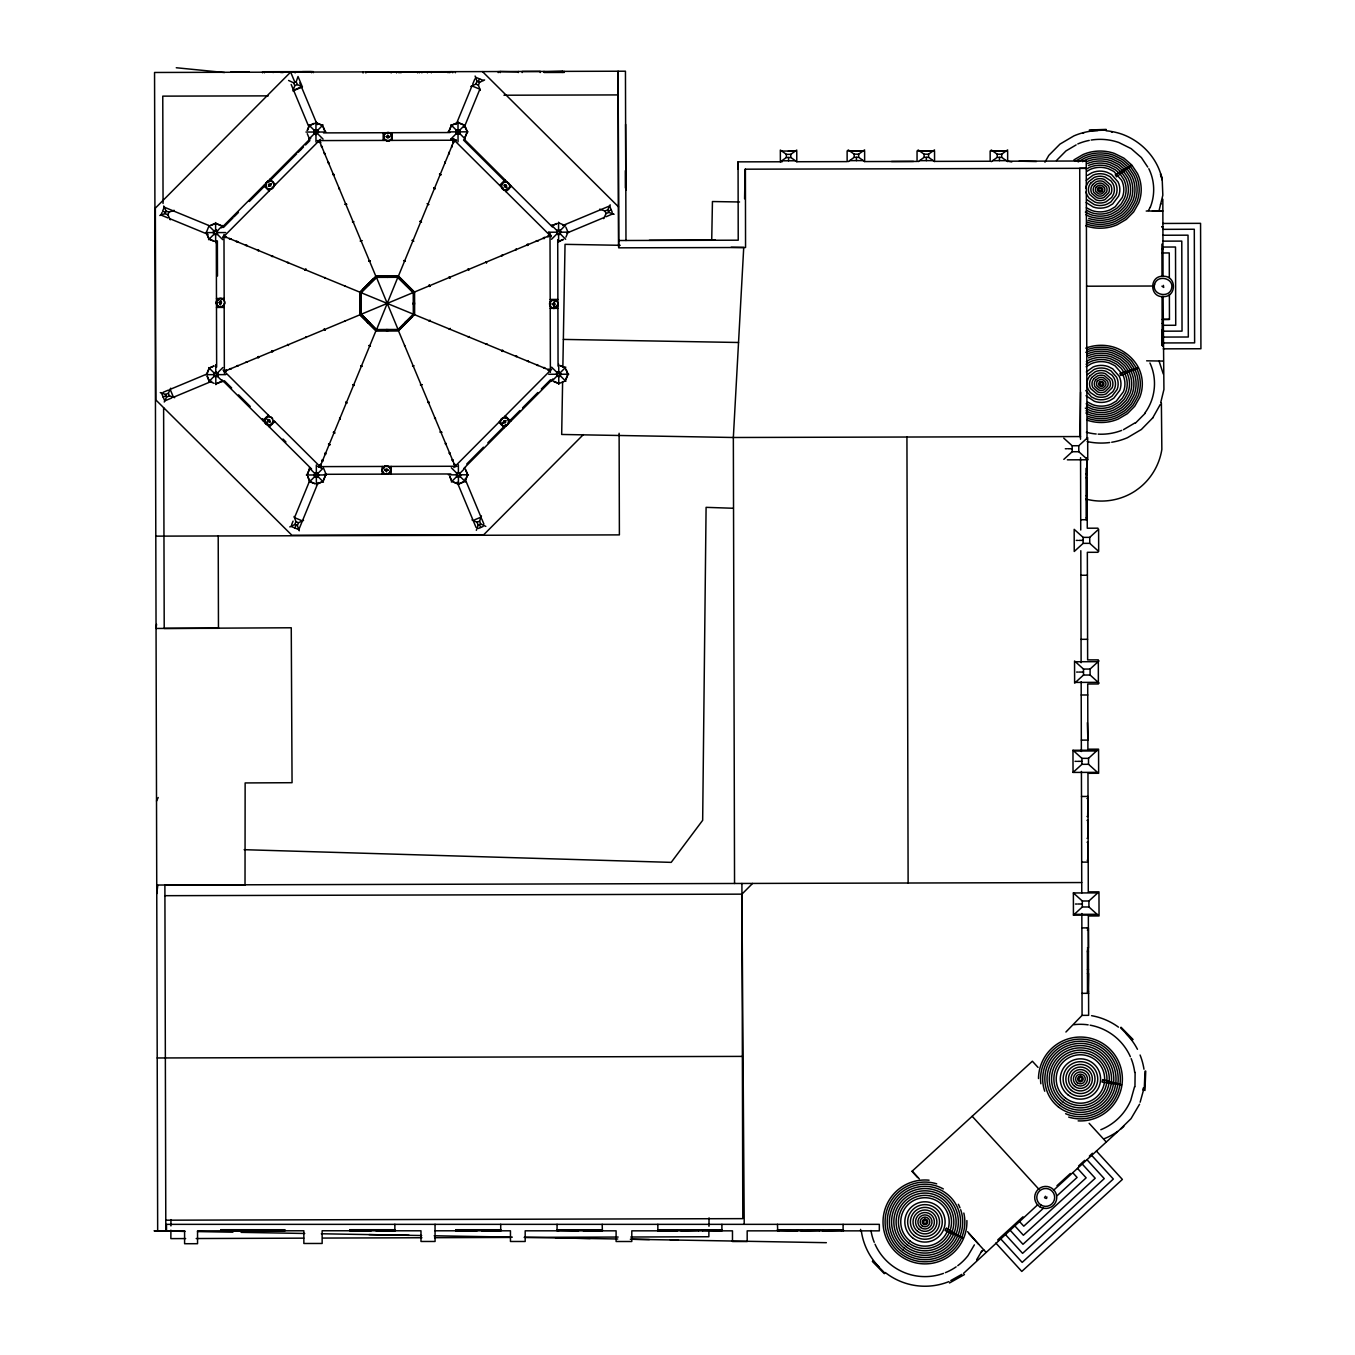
<?xml version="1.0" encoding="UTF-8"?>
<svg xmlns="http://www.w3.org/2000/svg" width="1355" height="1355" viewBox="0 0 1355 1355"><rect width="100%" height="100%" fill="white"/><g stroke="black" fill="none" stroke-linecap="round" stroke-linejoin="round"><path stroke-width="1.5" d="M221.017 1230.78L221.017 1229.713M222.847 1230.78L222.847 1229.713M240.36 1230.78L240.394 1229.713M244.239 1230.78L244.239 1229.713M261.786 1230.78L261.786 1229.713M265.512 1230.78L265.512 1229.713M283.06 1230.797L283.06 1229.73M349.912 1230.78L349.963 1229.713M350.2 1230.78L371.236 1230.78M351.419 1230.78L351.792 1230.357M366.002 1229.713L365.884 1230.357M366.324 1230.78L366.324 1229.713M375.945 1230.78L394.44 1230.78M376.521 1230.78L376.521 1229.713M377.029 1230.78L377.029 1229.713M378.028 1229.713L378.299 1230.357M378.824 1230.78L378.57 1229.713M392.543 1230.78L392.594 1229.713M393.39 1230.78L393.39 1229.713M394.22 1230.78L394.22 1229.713M394.864 1230.78L394.864 1224.259M395.05 1230.78L395.05 1229.713L349.793 1229.713M435.04 1224.276L435.074 1241.468L420.982 1241.468L420.982 1230.797L322.134 1230.763L322.151 1243.467L303.859 1243.484L303.842 1230.78L197.542 1230.865L197.559 1243.704L184.602 1243.721L184.585 1230.865L166.513 1230.882L166.496 1224.361L879.327 1224.344L879.327 1230.865L747.181 1230.848L747.181 1241.536L732.479 1241.519L732.479 1230.848L631.803 1230.831L631.786 1241.502L616.102 1241.502L616.102 1230.831L525.181 1230.814L525.181 1241.485L510.462 1241.485L510.462 1230.814L435.04 1230.797M455.754 1230.797L455.822 1229.73M456.042 1230.797L477.096 1230.797M457.279 1230.797L457.634 1230.374M471.845 1229.73L471.743 1230.374M472.184 1230.797L472.184 1229.73M481.787 1230.797L500.283 1230.797M482.363 1230.797L482.363 1229.73M482.888 1230.797L482.888 1229.73M483.887 1229.73L484.142 1230.374M484.684 1230.797L484.429 1229.73M498.386 1230.797L498.454 1229.73M499.25 1230.797L499.25 1229.73M500.08 1230.797L500.08 1229.73M500.706 1230.797L500.706 1224.276M500.893 1230.797L500.893 1229.73L455.636 1229.73M557.057 1230.814L557.057 1224.293M557.532 1230.814L557.295 1229.747M558.768 1230.814L558.853 1229.747M573.284 1230.814L573.334 1229.747M573.673 1230.814L573.673 1229.747M578.568 1230.814L557.481 1230.391M583.277 1230.814L601.772 1230.814M583.853 1230.814L583.853 1229.747M584.361 1230.814L584.361 1229.747M585.36 1230.814L585.36 1229.747M585.953 1230.814L585.902 1229.747M599.943 1229.747L600.417 1230.391M600.722 1230.814L600.722 1229.747M601.552 1230.814L601.552 1229.747M602.382 1230.814L602.196 1224.293M657.852 1230.831L657.852 1224.31M658.124 1230.831L677.195 1230.831L677.229 1229.764M659.682 1230.831L659.682 1229.764M681.074 1230.831L681.074 1229.764M681.345 1230.831L698.282 1230.408M698.638 1230.848L698.638 1229.764M702.618 1230.848L702.347 1229.781M703.093 1230.408L721.487 1230.848M719.895 1230.848L719.895 1229.781M721.91 1230.848L721.91 1224.327M777.719 1230.848L777.448 1224.327M779.328 1230.848L779.328 1229.781M796.791 1230.865L777.618 1230.425M797.401 1230.865L797.401 1229.798M801.059 1230.865L819.047 1230.442M801.364 1230.865L801.364 1229.798M819.436 1230.865L819.436 1229.798M822.4 1230.865L841.082 1230.442M823.264 1230.865L823.264 1229.798M841.353 1230.865L841.353 1229.798M843.098 1230.865L843.098 1224.344M843.352 1230.865L843.369 1229.798L777.33 1229.781M170.899 1230.171L170.865 1238.622L185.635 1238.572M170.933 1225.936L170.95 1219.602M1100.785 381.399L1100.006 384.803A1.931 1.931 0 0 0 1101.158 385.43L1102.818 384.515L1102.445 382.974A1.931 1.931 0 0 0 1101.293 382.347L1098.702 383.008A2.388 2.388 0 0 0 1098.77 384.939L1100.294 386.26A2.862 2.862 0 0 0 1102.343 386.192L1103.749 384.769A2.388 2.388 0 0 0 1103.681 382.838L1102.174 381.517L1099.515 381.941M1102.343 386.192L1102.36 385.142M1134.948 1086.761L1135.117 1072.381M1144.992 1071.178L1144.213 1090.301M1145.737 1071.094L1144.941 1090.504M708.919 1230.459L708.851 1236.742L630.786 1237.013M708.97 1226.275L709.055 1217.891M562.613 381.653L561.681 434.464L733.343 437.496L1080.511 436.564M562.867 366.866L565.035 244.34L620.2 245.306M744.589 198.812L745.115 169.189L1086.27 168.308L1079.732 168.325L1080.494 439.257M1079.85 436.564L1080.629 392.205M711.731 239.53L712.442 201.539L739.542 201.98M360.582 303.097L361.345 314.072L360.057 314.953L375.792 330.62L376.673 329.739L360.853 313.716L361.108 291.63L375.318 277.352M501.519 255.418L502.586 255.096L501.841 256.129M288.496 262.48L287.48 262.362L288.242 263.022M925.346 1219.212L926.447 1221.262A1.982 1.982 0 0 1 926.43 1222.633L925.16 1223.717L923.483 1222.6A1.982 1.982 0 0 1 923.5 1221.245L926.668 1219.771L924.635 1219.212A2.744 2.744 0 0 0 922.416 1222.955A2.744 2.744 0 0 0 926.617 1224.141A2.744 2.744 0 0 0 926.668 1219.771M451.859 460.039L452.909 461.056L453.044 459.667M448.979 453.146L450.216 454.06L449.962 452.689M156.57 624.316L156.045 628.449L218.46 628.28L218.206 535.97M156.757 893.673L157.79 885.408M1161.913 286.159L1163.691 287.429L1163.386 285.346M324.963 277.487L324.726 278.029M389.308 136.821C385.938 141.225 386.785 131.926 389.308 136.906M360.718 303.368C359.803 305.976 361.768 294.509 360.989 292.595L376.317 277.368L361.108 291.63M369.085 284.516C366.511 284.855 370.034 283.94 368.34 284.686M387.598 276.335C386.209 278.859 387.97 274.286 387.445 277.419M406.805 284.686L405.755 285.211L406.297 284.16M405.281 322.321L406.636 322.236L405.297 322.49M405.45 322.338L406.415 322.134M413.478 303.876L414.359 303.435M414.528 303.588L413.19 303.672L414.325 303.503M543.609 367.866L545.133 368.408L544.033 367.408M1098.482 189.023L1099.599 191.004L1101.751 190.208L1100.633 188.226L1097.584 188.735L1098.99 187.312A2.862 2.862 0 0 1 1101.056 187.244L1102.564 188.565A2.388 2.388 0 0 1 1102.648 190.496L1101.242 191.919A2.862 2.862 0 0 1 1099.176 191.987L1097.669 190.665A2.388 2.388 0 0 1 1097.584 188.735M1080.612 1077.242L1081.51 1076.463A2.744 2.744 0 0 1 1082.594 1080.68A2.744 2.744 0 0 1 1078.224 1080.646A2.744 2.744 0 0 1 1079.41 1076.429L1080.816 1076.26L1081.697 1077.953A1.982 1.982 0 0 1 1082.035 1079.291L1081.07 1080.646L1079.173 1080.02A1.982 1.982 0 0 1 1078.834 1078.699L1081.51 1076.463M413.969 293.307L397.862 277.25L376.673 329.35M550.824 235.414L549.944 236.295M527.349 361.192L528.704 361.666L527.739 360.718M434.481 418.068L435.514 418.831L435.192 417.747M1159.152 210.245L1162.827 195.205L1162.217 179.775A55.86 55.86 0 0 0 1160.896 174.101M1160.541 204.537L1160.761 203.656M1160.71 402.638L1163.928 389.478L1163.098 296.423M1134.558 1086.71L1130.714 1100.446A54.674 54.674 0 0 1 1100.819 1129.714M1142.79 1089.911L1143.332 1087.946M1140.131 1102.208L1143.501 1090.114M344.983 285.922L344.898 286.108M288.581 80.453L293.612 82.824L294.797 85.636L292.934 90.887L302.385 86.94L298.032 76.507L296.169 81.757L297.355 84.569L302.385 86.94M476.333 530.33L478.196 525.079L477.028 522.268L471.98 519.897M485.801 526.384L480.754 524.012L479.585 521.201L481.448 515.95M247.288 362.293L245.916 362.09L247.304 361.87M453.722 464.155L454.924 465.324L454.636 463.867M322.439 146.984L321.271 145.849L321.745 147.305M162.075 212.43L160.991 215.055L167.969 217.918M159.805 215.496L165.039 213.599L166.089 211.041L163.701 206.011M170.256 219.798L167.868 214.768L168.918 212.193L174.151 210.313M208.975 225.98L206.248 232.62L209.026 239.242L213.988 241.292M213.836 230.807L213.091 232.603L215.631 230.062L217.41 230.79L217.427 234.381L213.853 234.381L217.359 234.313M217.223 234.161L217.207 230.994M207.095 373.015L209.144 368.035L214.107 365.952L209.246 368.137M207.332 373.048L209.331 368.221M307.263 130.385L309.313 125.405L314.275 123.339M307.399 130.419L309.414 125.507M214.005 372.862L214.005 376.436L217.596 376.436L218.324 374.641L215.784 372.117L214.005 372.862L214.039 376.402M314.174 130.232L314.174 133.823L315.969 134.552L318.493 132.011L317.748 130.232L314.174 130.232L315.952 129.589M314.377 130.453L314.377 133.62L315.969 134.264L318.205 132.028M217.528 376.368L218.24 374.641M376.893 277.098L391.663 277.114M306.975 474.995L309.702 468.373M307.111 474.995L309.804 468.457M448.641 131.892L451.367 125.253L457.99 122.492L464.63 125.219L467.39 131.842L464.663 138.481M448.776 131.892L451.469 125.354L457.99 122.628L464.528 125.321L467.255 131.842L464.562 138.379M291.647 524.622L293.07 521.133M309.905 480.195L294.509 517.644L302.402 520.896M456.212 124.27L471.963 85.941L479.873 89.193L464.121 127.522M472.692 84.196L474.843 78.963M314.123 474.978L314.767 473.403L317.934 473.386L317.951 476.554M455.771 131.875L458.007 129.623L460.26 131.858L459.616 133.451L456.432 133.451M289.784 526.909L294.797 524.521L295.966 521.692L294.069 516.458M470.812 86.5L475.842 84.095L477.011 81.266L475.114 76.032M294.814 528.128L296.084 525.046M320.102 466.611L375.996 330.637M454.281 140.226L398.37 276.2L414.207 292.002M478.298 81.791L479.551 78.725M299.252 530.804L297.372 525.571L298.523 522.742L303.554 520.354M480.297 90.395L478.417 85.145L479.568 82.316L484.599 79.928M318.154 476.757L318.882 474.978L316.342 472.438L313.818 474.978L316.359 477.519L318.154 476.757L316.359 477.468M318.154 482.566L298.828 529.619L290.918 526.367M325.59 474.961L322.913 481.499L317.985 483.43M325.742 474.944L322.998 481.584L318.035 483.667M413.258 291.545L413.512 293.12M456.821 473.234L456.838 476.401L460.006 476.401M556.786 230.418L556.803 233.992L558.582 234.737L560.377 233.992L560.377 230.401L556.786 230.418L556.837 233.958L558.582 234.686M460.175 476.57L460.192 473.014L456.618 473.03L456.618 476.604L460.209 476.604L460.937 474.809M465.544 479.636L467.526 474.792M465.747 479.772L467.797 474.792L465.714 469.829M565.916 237.142L567.965 232.179L565.882 227.2M556.956 372.473L556.956 376.046L558.751 376.792L561.275 374.251L558.734 371.727L556.956 372.473L558.734 371.761L561.19 374.251M556.312 374.251L557.024 372.523M560.987 374.251L558.751 376.487M565.882 379.061L567.864 374.234L565.848 369.39M237.921 366.206L236.498 366.257L237.769 365.41M325.319 153.86L324.167 152.793L324.624 154.182M231.044 369.068L229.554 369.153L231.011 368.458M543.338 237.769L544.659 237.328L543.999 238.768M1046.771 1198.108L1046.822 1196.871M164.226 402.029L166.597 396.998L169.409 395.812L174.66 397.676M160.28 392.577L165.53 394.44L168.342 393.255L170.713 388.207M603.669 218.629L606.041 213.582L608.852 212.413L614.103 214.276M599.723 209.161L604.974 211.024L607.785 209.856L610.157 204.808M329.231 163.227L328.113 162.244L328.52 163.549M156.503 801.076L158.213 797.519M445.151 443.627L446.269 444.609L446.066 443.322M367.679 321.812L368.204 322.88L368.492 321.829M925.601 1220.296L926.041 1219.415M1111.727 442.238A66.717 66.717 0 0 0 1127.445 437.699L1141.367 429.484L1152.698 417.933M1044.942 162.227L1048.787 155.402L1059.983 144.104L1073.905 135.89A66.717 66.717 0 0 1 1097.821 130.554M1148.447 210.482L1150.327 207.163M1144.89 413.038C1155.459 398.675 1157.543 379.146 1149.921 362.971M1152.563 418.17L1160.253 404.518M974.38 1244.872L967.978 1255.678A54.674 54.674 0 0 1 957.782 1265.672M976.616 1259.811L981.952 1250.801M1139.555 1104.223L1131.019 1118.671L1119.027 1130.409A64.295 64.295 0 0 1 1104.393 1138.64M1080.816 1076.26L1080.189 1077.225L1080.104 1076.26M1080.037 1081.713L1080.663 1080.765M455.771 466.865L455.517 465.612M269.628 424.911A4.251 4.251 0 0 1 265.258 418.39L265.986 417.56A4.251 4.251 0 0 1 272.592 418.864M267.951 419.66C266.207 424.945 273.388 419 267.884 419.728M270.678 424.555A4.251 4.251 0 0 0 271.593 423.946L272.321 423.116A4.251 4.251 0 0 0 272.812 422.116M506.956 182.061A4.251 4.251 0 0 0 502.79 182.908L502.061 183.738A4.251 4.251 0 0 0 504.229 190.107M506.414 190.259A4.251 4.251 0 0 0 508.379 189.277L509.124 188.447A4.251 4.251 0 0 0 507.939 182.552M386.734 329.722L387.513 330.603L386.785 329.756M412.919 313.987L223.998 236.329M401.859 326.538L399.064 329.485L403.316 325.2M1065.911 1032.019L1082.069 1015.369L1081.832 913.524M1056.46 160.534L1065.979 150.913L1076.124 144.917M1086.303 180.401L1093.062 175.151A17.971 17.971 0 0 1 1106.036 174.71L1109.948 176.641L1115.538 182.993A15.041 15.041 0 0 1 1116.012 195.171L1110.931 201.895L1107.17 204.097A17.971 17.971 0 0 1 1094.213 204.554L1087.049 199.778M1086.303 371.981L1093.011 367.053A20.918 20.918 0 0 1 1108.102 366.528L1112.658 368.78L1119.179 376.182A17.513 17.513 0 0 1 1119.738 390.359L1113.81 398.184L1109.44 400.758A20.918 20.918 0 0 1 1094.349 401.283L1086.016 395.728M1087.404 374.674L1094.163 369.424A17.971 17.971 0 0 1 1107.137 368.983L1111.049 370.914L1116.639 377.266A15.041 15.041 0 0 1 1117.113 389.444L1112.032 396.168L1108.288 398.37A17.971 17.971 0 0 1 1095.314 398.827L1091.402 396.88L1085.812 390.528M1135.609 422.946L1145.212 413.258M208.568 239.683L214.818 233.416M216.444 231.756L222.694 225.489M308.906 139.125L315.139 132.858M316.782 131.198L323.015 124.931M221.576 227.86L310.718 138.244M223.456 227.471L233.043 217.833M234.059 216.817L238.446 212.43M249.32 201.488L266.732 183.975M270.509 180.181L296.762 153.776M298.151 152.387L300.59 149.931M300.776 149.744L303.52 146.984M305.519 144.985L309.889 140.581M222.677 237.65L320.542 139.277M208.738 381.737L214.971 375.471M216.614 373.811L222.847 367.544M450.961 138.955L457.194 132.688M458.837 131.045L465.07 124.762M375.775 276.403L359.99 292.036L360.87 292.9L376.521 277.148L375.657 276.285M263.006 420.66L268.425 415.206M499.639 185.347L505.059 179.893M367.324 322.185L368.187 321.304M405.179 284.533L406.043 283.652M368.323 323.184L369.204 322.321M406.195 285.532L407.059 284.669M269.323 426.944L274.743 421.507M505.957 191.631L511.377 186.177M401.69 327.08L405.23 323.523M406.229 322.524L411.886 317.087M309.296 482.075L315.529 475.808M317.172 474.148L323.422 467.882L326.369 474.944L317.527 474.978M551.519 239.293L557.769 233.026M559.412 231.366L565.645 225.099M453.84 467.577L551.688 369.187M466.747 463.986L483.447 447.184M487.834 442.797L504.45 426.08M508.244 422.252L519.913 410.531M522.556 407.872L537.833 392.51M541.323 389.004L550.52 379.773M463.664 468.61L552.789 378.993M451.351 481.906L457.584 475.639M459.226 473.996L465.476 467.712M551.688 381.348L557.921 375.081M559.564 373.421L565.797 367.154M583.344 434.599L483.735 534.734L291.884 535.242L155.876 399.962L155.351 208.128L290.647 72.103L294.899 82.282M164.92 895.689L741.93 894.148L752.584 883.443M963.557 1273.361L1037.727 1204.747M978.683 1244.28L967.572 1231.644M981.155 1252.156L983.73 1249.801M1022.991 1216.79L997.788 1239.842L998.5 1240.621M1056.951 1185.727L1070.348 1173.481M1078.563 1165.961L1084.745 1160.32M1089.369 1156.086L1092.452 1153.257M1053.817 1190.046L1117.604 1131.696M1043.587 1208.084L1023.77 1226.19L1019.451 1221.465M1057.29 1195.55L1077.09 1177.444L1072.77 1172.719M1063.827 459.362L1072.195 451.74L1078.8 451.723L1087.743 459.768L1087.675 437.631L1078.783 445.727L1072.178 445.761L1063.777 438.173M1083.136 543.355L1074.244 551.468L1074.176 529.331L1083.119 537.376L1089.725 537.359L1098.617 529.263L1098.668 551.4L1089.742 543.338L1083.136 543.355L1083.119 537.376M1099.041 683.089L1090.098 675.027L1083.509 675.044L1074.617 683.157L1074.549 661.003L1083.492 669.065L1090.081 669.048L1098.99 660.935M1073.041 772.418L1081.934 764.322L1088.522 764.305L1097.465 772.35L1073.041 772.418L1072.974 750.28L1097.398 750.213L1088.505 758.326L1081.917 758.343L1072.974 750.28M1073.431 915.099L1082.323 906.986L1088.929 906.969L1097.872 915.032L1073.431 915.099L1073.38 892.962L1097.804 892.894L1088.912 900.99L1082.306 901.007L1073.38 892.962M923.89 1224.463L924.737 1223.701M454.653 141.005L454.467 139.379L453.552 140.412M319.729 465.849L319.374 466.814M320.644 467.255L319.729 467.356M404.484 345.728L404.84 345.559M397.862 277.419L413.326 292.629L398.963 277.335M449.369 153.843L448.945 152.302L448.624 153.792M1011.762 161.956L1007.663 161.194L1007.646 150.93L990.149 150.981L990.166 161.245L934.56 161.381L934.543 150.913L917.047 150.964L917.064 161.431L864.642 161.567L864.626 150.896L847.129 150.93L847.146 161.618L796.791 161.736L790.795 157.485L786.357 157.502L780.378 161.787L780.345 150.083L786.357 154.335L790.778 154.335L796.757 150.049M848.247 161.618L854.209 157.332L858.647 157.316L864.642 161.567M848.213 149.914L854.209 154.165L858.647 154.165L864.609 149.88M918.165 161.635L924.127 157.349L928.565 157.332L934.56 161.584M918.131 149.948L924.127 154.199L928.565 154.182L934.527 149.897M991.267 161.651L997.246 157.366L1001.667 157.349L1007.663 161.601M991.233 149.965L997.229 154.216L1001.667 154.199L1007.646 149.914M339.58 189.006L338.699 188.125L339.394 189.073M1073.922 159.907L1083.018 154.555A43.546 43.546 0 0 1 1114.437 153.454L1123.922 158.162L1131.781 165.022L1137.489 173.559A36.45 36.45 0 0 1 1138.64 203.081L1133.61 211.973L1126.31 219.358L1117.231 224.71A43.546 43.546 0 0 1 1085.795 225.811M1075.226 161.381L1083.864 156.282A41.378 41.378 0 0 1 1113.742 155.249L1122.753 159.721L1130.222 166.242L1135.642 174.355A34.654 34.654 0 0 1 1136.726 202.403L1131.95 210.872L1125.023 217.884L1116.385 222.982A41.378 41.378 0 0 1 1086.507 224.015M1078.173 161.922L1084.728 158.061A39.176 39.176 0 0 1 1113.014 157.078L1121.55 161.313L1128.613 167.478L1133.745 175.168A32.808 32.808 0 0 1 1134.779 201.726L1130.256 209.737L1123.685 216.377L1115.504 221.204A39.176 39.176 0 0 1 1087.235 222.186M1082.526 161.685L1085.609 159.873A36.941 36.941 0 0 1 1112.269 158.942L1120.314 162.939L1126.987 168.748L1131.815 175.998A30.928 30.928 0 0 1 1132.797 201.031L1128.529 208.585L1122.347 214.852L1114.623 219.391A36.941 36.941 0 0 1 1087.963 220.306M1086.422 169.121L1089.284 167.427A27.557 27.557 0 0 1 1109.186 166.733L1115.182 169.714L1120.162 174.05L1123.769 179.453A23.069 23.069 0 0 1 1124.498 198.135L1121.313 203.775L1116.706 208.45L1110.948 211.837A27.557 27.557 0 0 1 1091.046 212.532L1086.541 210.296M1086.744 171.441L1090.25 169.375A25.135 25.135 0 0 1 1108.39 168.748L1113.861 171.458L1121.686 180.351A21.036 21.036 0 0 1 1122.347 197.39L1115.233 206.79L1109.999 209.873A25.135 25.135 0 0 1 1091.842 210.499L1086.371 207.789M1087.54 175.354L1091.893 172.779A20.918 20.918 0 0 1 1107.001 172.254L1111.557 174.507L1118.061 181.909A17.513 17.513 0 0 1 1118.62 196.085L1112.709 203.911L1108.339 206.485A20.918 20.918 0 0 1 1093.231 207.01L1086.168 202.539M1086.337 361.599L1089.454 359.769A29.962 29.962 0 0 1 1111.083 359.007L1117.604 362.259L1123.007 366.968L1126.937 372.845A25.084 25.084 0 0 1 1127.733 393.153L1124.277 399.268L1119.247 404.349L1112.997 408.041A29.962 29.962 0 0 1 1091.368 408.787L1086.473 406.365M1086.083 364.241L1090.402 361.7A27.557 27.557 0 0 1 1110.287 361.006L1116.3 363.987L1121.263 368.323L1124.87 373.726A23.069 23.069 0 0 1 1125.615 392.408L1122.431 398.048L1117.807 402.723L1112.048 406.11A27.557 27.557 0 0 1 1092.164 406.805L1086.151 403.824M1086.1 366.748L1091.351 363.648A25.135 25.135 0 0 1 1109.491 363.021L1114.962 365.731L1122.787 374.624A21.036 21.036 0 0 1 1123.464 391.663L1116.351 401.063L1111.1 404.146A25.135 25.135 0 0 1 1092.96 404.772L1087.489 402.062M1123.515 429.654L1135.371 422.675M272.253 256.654L271.423 255.993L272.677 255.807M950.77 1280.56L961.728 1274.394M949.499 1282.982L964.455 1274.547M258.365 250.946L257.501 250.048L258.788 250.099M549.69 234.771L550.808 235.194M293.612 82.824L296.169 81.757M294.797 85.636L297.355 84.569M294.865 89.684L301.928 86.737M309.499 125.592L314.326 123.576M210.635 225.286L215.614 223.219L222.237 225.946M210.77 225.489L215.614 223.473L220.442 225.455M214.039 231.011L215.631 230.35M551.942 225.591L556.905 223.507M552.027 225.675L556.922 223.643M163.21 392.273L168.427 390.088M207.501 373.777L170.171 389.359L173.457 397.252L211.702 381.297M562.681 225.557L609.615 205.96L612.24 212.261M214.209 373.065L215.784 372.405M556.99 230.621L560.157 230.604L560.818 232.196L558.582 234.432M162.99 396.998L166.055 395.711M224.354 371.389L413.241 292.545M550.028 235.465L414.342 292.087L414.359 314.445M608.31 211.126L611.257 209.906M217.376 376.233L214.209 376.233M171.729 397.98L164.768 400.877L161.465 393.001M566.847 233.077L604.211 217.478M605.939 216.749L612.9 213.836M215.818 383.888L222.339 381.161M215.818 384.024L222.44 381.263M558.616 241.427L563.494 239.395L558.616 241.58M361.141 314.377L375.843 329.316M456.686 473.098L458.413 472.37M463.274 481.923L458.43 483.938L453.535 482.041M465.053 481.432L458.43 484.192L451.791 481.465L449.724 476.503M474.707 519.778L481.025 517.153L465.053 478.908M477.028 522.268L479.585 521.201M478.196 525.079L480.754 524.012M478.349 528.484L483.074 526.502M537.122 364.58L538.172 365.545L536.682 365.24M1045.45 1196.228L1044.519 1197.701L1046.297 1198.548M223.795 235.618L223.135 236.532L224.185 237.057M445.338 163.294L445.05 161.77L444.948 163.261M1082.73 133.332L1083.644 133.078M339.563 417.933L340.122 419.237L339.936 417.984M1161.862 226.895L1162.912 226.895L1161.862 226.708M1163.047 276.301C1149.26 275.488 1149.328 297.49 1163.098 296.61C1176.902 297.423 1176.834 275.404 1163.047 276.301L1162.827 199.202M225.828 237.735L224.896 236.651L226.404 236.634M1159.728 210.99L1152.411 211.024M451.842 147.034L451.808 145.341L451.638 147.001M387.394 277.182L387.259 276.115M216.478 301.301A4.251 4.251 0 0 1 219.679 298.507L220.78 298.422A4.251 4.251 0 0 1 221.864 298.642M224.303 300.793A4.251 4.251 0 0 1 221.339 306.823L220.238 306.857A4.2 4.2 0 0 1 219.679 298.54M557.057 301.369A4.251 4.251 0 0 0 554.144 299.946L553.043 300.014A4.2 4.2 0 0 0 553.602 308.364L554.686 308.296A4.251 4.251 0 0 0 557.684 302.3M553.704 305.553C558.667 303.029 549.385 302.165 553.788 305.536M397.997 329.333L376.555 277.606M1089.369 129.995L1106.188 129.403M1089.488 130.673L1106.12 130.097M781.716 151.066L795.385 151.015M849.585 150.896L863.254 150.845M919.503 150.913L933.172 150.879M992.605 150.93L1006.274 150.896M781.75 160.805L795.419 160.771M849.602 160.635L863.271 160.601M919.52 160.652L933.189 160.618M992.622 160.669L1006.308 160.635M625.383 187.989L625.332 170.696M1146.211 211.041L1162.861 210.99L1156.069 211.007M1162.895 223.456L1200.564 223.338L1200.92 348.743L1163.251 348.845M1162.912 229.351L1194.297 229.249L1194.619 342.866L1163.234 342.95M1162.929 235.245L1188.03 235.177L1188.318 337.005L1163.217 337.073M1162.946 241.139L1181.78 241.105L1182.034 331.128L1163.2 331.179M1162.963 247.05L1175.513 247.017L1175.734 325.268L1163.183 325.302M1161.929 249.066L1162.98 249.049M1161.929 252.995L1169.263 252.928L1169.331 277.86M1086.591 286.21L1152.732 286.024M1163.166 319.407L1169.45 319.39L1169.382 294.458M1162.133 319.458L1169.45 319.39M1162.133 323.388L1163.183 323.388M1162.2 345.339L1163.251 345.356L1162.2 345.542L1162.065 296.423M1146.635 360.82L1163.284 361.074M1065.318 448.759L1066.724 448.759M1067.859 448.759L1072.195 448.742M1067.384 459.836L1087.743 459.768M1086.049 473.894L1087.117 473.894M1087.117 474.758L1086.642 457.905M1086.066 477.722L1087.133 477.722M1086.117 495.811L1087.184 495.795M1087.184 496.099L1086.71 478.112M1086.117 499.758L1087.184 499.758M1086.168 517.847L1087.235 517.847M1080.731 519.744L1087.252 519.727M1097.957 528.179L1087.269 528.213L1087.066 457.702M1076.243 540.391L1077.665 540.391M1078.8 540.391L1083.119 540.374M1098.024 552.298L1087.337 552.315L1087.642 659.885L1098.312 659.868L1098.38 683.97L1087.709 684.004L1087.896 749.196L1098.566 749.163L1098.634 773.282L1087.963 773.315L1088.285 891.878L1098.973 891.844L1099.041 915.946L1088.353 915.98L1088.641 1015.335L1082.12 1015.369M1080.883 575.265L1087.404 575.248M1081.053 639.323L1087.574 639.306M1075.362 661.748L1098.177 661.68M1076.615 672.08L1078.038 672.063M1079.156 672.063L1083.492 672.063M1075.43 682.412L1098.227 682.344M1081.222 694.996L1087.743 694.98M1087.862 739.678L1087.388 722.655M1081.341 740.118L1087.862 740.101M1075.853 751.009L1096.585 750.958M1075.04 761.341L1076.463 761.341M1077.581 761.341L1081.917 761.324M1081.493 796.469L1088.031 796.452M1088.031 797.333L1087.659 816.167M1086.964 798.518L1088.031 798.518M1087.015 816.506L1088.082 816.506M1087.015 820.317L1088.099 820.317M1088.133 838.051L1087.659 820.707M1087.066 838.322L1088.133 838.305M1087.083 842.251L1088.15 842.251M1087.133 860.256L1088.201 860.256M1088.201 861.899L1087.726 842.42M1081.68 862.136L1088.201 862.119M1075.447 904.022L1076.852 904.022M1077.987 904.005L1082.323 904.005M1074.244 914.354L1097.059 914.286M1081.866 927.904L1088.387 927.887M1087.32 928.158L1088.387 928.158M1088.387 928.311L1088.455 947.602M1087.337 930.14L1088.404 930.14M1087.388 947.958L1088.455 947.958M1087.388 951.735L1088.455 951.735M1088.082 969.045L1088.031 951.938M1087.438 969.553L1088.505 969.553M1087.455 973.449L1088.522 973.449L1088.15 992.927M1087.506 991.267L1088.573 991.267M1088.573 993.13L1087.506 993.13L1087.388 949.821M1082.052 993.334L1088.573 993.317M196.187 1238.538L303.774 1238.148M322.761 1238.08L421.93 1237.742M434.582 1237.691L510.53 1237.437M525.3 1237.386L618.134 1237.047M230.977 71.849L249.066 71.798M397.54 71.815L421.439 71.747M427.96 72.171L452.214 71.68M518.389 71.917L499.707 71.544M543.999 71.849L562.918 71.375M397.54 72.255L388.411 71.849M410.751 72.205L418.864 71.764M432.821 72.154L442.069 71.713M544.524 72.492L564.273 72.442L564.154 71.375M268.256 95.866L162.769 96.137L163.057 203.487M503.958 95.223L618.202 94.918M305.959 132.045L314.8 132.028M317.121 132.028L325.979 131.994M448.014 131.892L456.855 131.858M459.193 131.858L468.034 131.842M323.523 132.892L449.911 132.553M317.375 140.598L456.127 140.226M788.373 151.083L796.757 151.066L796.791 161.736M782.106 161.787L738.052 161.855M1007.663 161.194L1086.236 160.991L1087.015 439.274M205.621 232.62L214.463 232.586M216.8 232.586L225.641 232.569M548.572 232.23L557.413 232.196M559.751 232.196L568.592 232.162M649.299 240.292L715.338 240.123M618.659 240.513L738.221 240.191L738.068 161.889L738.085 169.206M376.013 276.301L398.218 276.251M359.854 292.392L361.074 292.392L361.141 314.597L359.905 314.597L359.854 292.392L360.074 314.597M216.478 298.507L224.151 298.49M550.198 299.438L557.887 299.421M216.478 302.927L217.545 302.927M359.871 302.639L361.108 302.639M413.275 302.792L414.495 302.775M359.871 304.062L361.108 304.062M413.275 304.214L414.511 304.214M216.495 307.433L224.185 307.399M550.215 308.347L557.904 308.33M398.353 330.197L376.165 330.247L360.413 314.597L360.362 292.392L376.013 276.657L398.218 276.589L413.953 292.24L414.02 314.445M376.165 330.586L398.37 330.535L455.145 466.255M205.791 374.674L214.632 374.641M216.952 374.641L225.794 374.624M548.741 374.285L557.582 374.251M559.903 374.251L568.761 374.217M318.239 466.628L457.008 466.255M324.455 474.301L450.859 473.962M306.349 475.012L315.19 474.978M448.403 474.843L457.245 474.826M459.582 474.809L468.424 474.792M155.791 536.14L619.387 534.886L619.116 433.261M156.74 885.035L1081.713 882.545M157.197 1057.967L742.371 1056.392M165.784 1220.194L742.811 1218.636L741.913 883.46M220.899 1229.713L285.024 1229.73L285.007 1230.797L220.814 1230.78M557.125 1229.747L602.382 1229.747M657.751 1229.764L721.859 1229.781M555.55 1237.894L590.17 1238.504M631.261 1239.232L649.418 1239.554M670.302 1239.927L678.398 1240.062M731.158 247.271L743.726 247.491L733.343 437.496L734.546 883.494M563.358 339.411L738.543 342.493M183.467 1231.339L154.08 1230.814L185.008 1231.356M369 1234.608L409.058 1235.303M197.508 1231.576L232.908 1232.203M241.088 1232.356L304.74 1233.473M321.321 1233.761L421.693 1235.54M434.176 1235.76L512.326 1237.149M524.148 1237.352L617.711 1238.995M630.346 1239.232L826.364 1242.687M244.137 849.687L671.199 862.373L702.669 820.317L706.091 507.346L733.174 508.26M387.31 276.793L397.218 276.589M548.098 236.956L548.995 235.533L547.589 236.414M176.269 67.75L224.557 72.526M1111.354 131.909L1112.218 132.096M1085.745 498.996C1102.564 503.603 1121.161 500.401 1135.609 490.713A89.532 89.532 0 0 1 1138.2 488.833C1150.818 479.433 1159.44 464.951 1161.845 449.403L1161.387 403.096M475.554 77.235L483.447 80.47M477.011 81.266L479.568 82.316M475.842 84.095L478.417 85.145M456.415 140.429L453.146 139.091L456.381 140.564M451.164 138.752L454.738 140.226M315.935 122.644L322.575 125.371M315.935 122.78L322.473 125.473M558.565 222.813L565.204 225.557M315.952 129.792L317.544 130.436M560.377 365.562L565.357 367.611M560.343 365.799L565.171 367.781M209.364 225.709L164.243 207.163L162.617 211.109L165.564 212.312M215.631 230.147L217.359 230.858M166.089 211.041L168.918 212.193M414.393 314.614L550.384 370.508M165.039 213.599L167.868 214.768M557.024 375.979L558.751 376.69M169.714 218.646L208.043 234.398M209.195 239.056L214.039 241.038M553.924 381.382L558.768 383.363M553.788 381.585L558.768 383.634L565.391 380.874L568.118 374.234L566.051 369.254M215.784 372.168L217.545 372.879M458.413 472.573L459.989 473.234M214.158 383.346L209.178 381.297L207.112 376.317M317.985 466.289L321.304 467.644M317.968 466.408L321.237 467.763M314.783 476.57L316.359 477.214M309.838 481.533L314.75 483.549M314.716 483.667L309.736 481.635L307.67 476.655M295.966 521.692L298.523 522.742M294.797 524.521L297.372 525.571M1162.217 179.792C1158.017 158.687 1142.096 141.53 1122.076 134.213A66.717 66.717 0 0 0 1106.053 130.774M1085.372 212.091L1090.267 214.513A29.962 29.962 0 0 0 1111.896 213.768L1118.146 210.076L1123.159 204.995L1126.615 198.88A25.084 25.084 0 0 0 1125.819 178.572L1121.906 172.695L1116.503 167.986L1109.982 164.734A29.962 29.962 0 0 0 1088.353 165.496M1085.965 214.734L1089.488 216.478A32.317 32.317 0 0 0 1112.811 215.682L1119.569 211.702L1124.989 206.214L1128.715 199.608A27.049 27.049 0 0 0 1127.851 177.691L1123.617 171.357L1117.79 166.275L1110.744 162.769A32.317 32.317 0 0 0 1087.421 163.582M1085.321 408.126L1090.589 410.751A32.317 32.317 0 0 0 1113.929 409.955L1120.67 405.975L1126.09 400.487L1129.816 393.882A27.049 27.049 0 0 0 1128.952 371.964L1124.735 365.63L1118.891 360.549L1111.862 357.043A32.317 32.317 0 0 0 1088.522 357.856M1086.049 410.819L1089.827 412.682A34.637 34.637 0 0 0 1114.843 411.818L1122.076 407.55L1127.885 401.69L1131.882 394.593A28.997 28.997 0 0 0 1130.951 371.118L1126.428 364.326L1120.178 358.872L1112.624 355.112A34.637 34.637 0 0 0 1087.608 355.975M1085.863 412.987L1089.081 414.596A36.941 36.941 0 0 0 1115.741 413.665L1123.447 409.125L1129.647 402.858L1133.898 395.304A30.928 30.928 0 0 0 1132.916 370.271L1128.088 363.021L1121.415 357.212L1113.387 353.215A36.941 36.941 0 0 0 1086.71 354.146M1097.923 188.159L1099.328 188.21L1098.99 187.312M305.824 336.819L306.145 337.531M271.22 180.994A4.251 4.251 0 0 1 272.22 181.485L273.049 182.214A4.251 4.251 0 0 1 271.745 188.836M270.949 184.178L268.951 183.992L268.832 185.923M268.764 185.872L270.763 186.058L270.881 184.128M272.186 181.536A4.2 4.2 0 0 0 266.698 187.786L267.528 188.514A4.2 4.2 0 0 0 273.016 182.248M502.637 418.018A4.251 4.251 0 0 1 506.872 418.289L507.702 419.017A4.251 4.251 0 0 1 508.684 420.982M503.416 422.658C508.718 424.403 502.773 417.221 503.484 422.726M515.561 250.218L516.323 248.964L515.459 250.048M482.482 71.595L618.507 206.875M450.927 124.812L457.194 131.045M458.854 132.688L465.121 138.921M551.485 225.133L557.752 231.383M559.412 233.026L565.679 239.259M464.206 139.26L552.366 226.946M463.529 140.09L506.025 182.366M452.96 138.921L551.333 236.769M308.872 124.965L315.139 131.198M316.782 132.841L323.066 139.091M551.654 367.188L557.921 373.438M559.564 375.081L565.848 381.314M373.336 278.859L362.496 289.75M269.95 179.233L275.404 184.653M505.263 415.866L510.716 421.286M368.425 283.551L369.305 284.414M406.077 321.406L406.957 322.287M367.425 284.567L368.289 285.431M405.077 322.422L405.941 323.286M263.666 185.55L269.103 190.97M498.979 422.184L504.433 427.604M360.176 314.834L375.911 330.485M208.535 225.54L214.801 231.773M216.461 233.416L222.728 239.649M451.317 467.763L457.584 473.996M459.243 475.639L465.51 481.872M223.033 370.067L269.239 416.019M273.727 420.49L321.423 467.932M224.354 380.721L231.688 388.004M238.548 394.83L250.235 406.466M262.48 418.644L266.884 423.031M267.257 423.404L267.748 423.878A3.184 3.184 0 0 1 267.02 423.387M283.009 439.054L285.939 441.967M222 379.891L311.616 469.033M208.704 367.595L214.971 373.828M216.614 375.471L222.881 381.704M309.262 467.915L315.529 474.165M317.189 475.791L323.455 482.041M1121.025 1027.226L1133.051 1039.505M1120.568 1027.818L1132.441 1039.946M369.966 323.303L361.141 314.292L375.403 329.502M872.942 1260.98L884.815 1273.107M872.349 1261.42L884.358 1273.7M1038.049 1067.435L1032.375 1061.219L911.983 1171.33L917.657 1177.546M1089.149 1123.312L1106.29 1142.045M1096.432 1151.072L1122.38 1179.426L1021.789 1271.43L995.857 1243.06M1091.707 1155.392L1113.336 1179.036L1022.178 1262.386L1000.566 1238.741M1086.981 1159.711L1104.257 1178.63L1022.585 1253.341L1005.291 1234.422M1082.239 1164.047L1095.213 1178.24L1022.974 1244.297L1010.017 1230.103M1077.496 1168.383L1086.151 1177.834L1023.381 1235.252L1014.726 1225.784M972.179 1116.283L1038.98 1189.334M912.22 1171.127L919.317 1178.884M968.757 1233.406L985.898 1252.156M1147.736 167.072L1141.384 157.57L1131.154 148.644L1118.79 142.495A56.741 56.741 0 0 0 1091.182 140.056M344.881 320.712L345.102 321.271M1079.41 1076.429L1079.783 1077.327M607.785 209.856L608.852 212.413M604.974 211.024L606.041 213.582M548.86 232.23L550.028 234.991M556.499 374.251L557.159 375.843M323.269 127.031L325.336 131.994M323.168 127.099L325.2 131.994M465.612 469.897L467.644 474.792M299.794 82.926L317.206 124.643M481.736 518.88L483.921 524.114M317.714 130.266L318.442 132.011M319.221 140.581L375.86 276.268M479.484 524.554L480.703 527.485M291.173 84.467L308.517 126.015M457.177 482.194L476.045 527.4M307.28 133.705L309.346 138.667M449.86 476.469L451.893 481.364M213.396 232.603L214.056 234.178M313.92 474.978L314.631 476.706M207.078 234.246L209.11 239.141M307.907 476.604L309.922 481.448M217.376 373.048L218.036 374.641M207.349 376.284L209.364 381.111M168.342 393.255L169.409 395.812M165.53 394.44L166.597 396.998M1100.108 381.585L1100.446 382.432M1160.405 174.338L1162.217 179.876M1159.101 361.158L1163.318 374.048M1101.564 190.547L1101.835 191.563M924.635 1219.212L924.771 1220.161M295.305 71.663L295.288 72.526M391.138 133.942A4.251 4.251 0 0 1 392.103 135.906L392.137 137.007A4.251 4.251 0 0 1 390.748 139.921M389.817 140.547A4.251 4.251 0 0 1 383.787 137.566L383.702 136.465A4.251 4.251 0 0 1 383.922 135.365M389.63 467.306A4.251 4.251 0 0 1 390.596 469.27L390.63 470.371A4.251 4.251 0 0 1 382.262 470.93L382.195 469.829A4.251 4.251 0 0 1 388.783 466.577M1161.896 330.061L1162.2 344.746M1019.18 161.16L1036.406 161.55M741.93 894.148L744.217 1224.327M1161.913 244.12L1161.997 275.844M1089.725 537.359L1089.742 543.338M1090.081 669.048L1090.098 675.027M1088.505 758.326L1088.522 764.305M1088.912 900.99L1088.929 906.969M1086.761 500.147L1086.812 519.541M1086.033 468.305L1086.185 519.829M1083.492 669.065L1083.509 675.044M1081.917 758.343L1081.934 764.322M1082.306 901.007L1082.323 906.986M1080.562 457.702L1080.748 530.025M1080.816 550.706L1081.121 662.731M1081.171 681.751L1081.358 751.5M1081.426 771.435L1081.764 892.962M1078.783 445.727L1078.8 451.723M1072.178 445.761L1072.195 451.74M1001.667 154.199L1001.667 157.349M999.448 157.366L999.465 160.652M997.229 154.216L997.246 157.366M928.565 154.182L928.565 157.332M926.346 157.349L926.363 160.635M924.127 154.199L924.127 157.349M913.524 161.431L891.522 161.499M906.935 437.038L908.121 883.02M858.647 154.165L858.647 157.316M856.428 157.316L856.445 160.618M854.209 154.165L854.209 157.332M790.778 154.335L790.795 157.485M788.576 157.485L788.576 160.788M786.357 154.335L786.357 157.502M745.402 169.189L745.555 247.491L618.676 247.829L618.134 71.222L618.608 246.932M625.604 124.338L625.824 190.361M625.976 240.496L625.451 71.205L154.555 72.476L157.671 1230.882L165.818 1230.865L164.887 885.018L245.018 885.103L245.136 782.936L292.053 782.699L291.257 627.772L164.209 628.432L163.616 407.703M562.274 71.375L562.274 72.442M558.565 222.186L558.582 231.028M558.582 233.365L558.616 242.206M558.717 364.241L558.734 373.082M558.751 375.42L558.768 384.261M557.718 239.75L558.057 366.155M550.011 233.602L550.384 372.371M543.999 71.425L544.202 72.492M540.239 71.442L540.239 72.509M539.968 71.442L522.674 71.476M522.149 71.476L522.149 72.56M518.389 71.493L518.321 72.56M500.249 71.544L500.249 72.611M498.234 71.544L498.234 72.611M457.99 121.848L458.024 130.707M458.024 133.027L458.041 141.869M458.38 464.816L458.413 473.657M458.413 475.978L458.447 484.819M455.348 71.663L455.365 72.73M452.722 71.68L452.722 72.747M449.758 71.68L449.758 72.747M448.031 71.68L448.031 72.747M432.296 71.73L423.15 71.747M431.347 71.73L431.347 72.797M427.418 71.747L427.418 72.814M421.862 71.747L421.862 72.814M419.305 71.764L419.322 72.831M417.577 71.764L417.577 72.831M410.311 71.781L402.316 72.238M400.911 71.815L400.911 72.882M399.048 71.815L399.048 72.882M396.558 71.815L396.558 72.882M392.103 132.705L392.12 140.395M391.189 71.832L391.189 72.899M390.647 72.272L366.799 71.9M391.172 466.425L391.189 474.115M387.987 71.849L378.858 71.866M387.682 132.722L387.682 133.789M387.97 276.098L387.97 277.335M387.818 329.502L387.835 330.739M386.548 276.115L386.548 277.335M386.395 329.502L386.395 330.739M386.7 473.064L386.7 474.131M383.177 132.722L383.211 140.412M382.262 466.459L382.279 474.131M365.884 71.9L365.884 72.967M363.072 71.917L363.072 72.984M315.935 122.018L315.969 130.859M315.969 133.197L315.986 142.038M316.325 464.968L316.359 473.81M316.359 476.147L316.376 484.988M313.293 72.679L313.293 71.612L262.582 71.747L262.582 72.814M311.548 71.629L311.548 72.696M311.26 71.629L302.385 71.646M295.83 71.663L295.712 72.526M294.882 71.663L294.882 72.73M282.839 71.696L282.839 72.764M281.095 71.696L281.112 72.764M273.066 71.73L273.168 72.577M264.428 71.747L264.428 72.814M223.982 234.483L224.168 299.641M224.168 303.842L224.354 373.235M217.376 240.868L217.478 276.03M216.309 240.699L216.648 367.086M215.597 222.576L215.631 231.417M215.631 233.754L215.665 242.596M215.767 364.631L215.784 373.472M215.801 375.809L215.818 384.651M860.611 1229.392L860.611 1230.713M1123.871 1126.395A64.295 64.295 0 0 1 1120.67 1129.121M1091.571 1015.674A64.295 64.295 0 0 1 1118.451 1027.141M1126.378 1034.017A64.295 64.295 0 0 1 1137.455 1049.295M1140.08 1055.02A64.295 64.295 0 0 1 1143.976 1069.214M948.94 1281.593A64.295 64.295 0 0 1 885.289 1272.531M879.022 1266.908A64.295 64.295 0 0 1 861.424 1231.712M956.139 1266.857A54.674 54.674 0 0 1 945.35 1272.667M943.453 1273.395A54.674 54.674 0 0 1 875.025 1244.195M874.229 1242.315A54.674 54.674 0 0 1 870.96 1230.509M963.828 1213.047A39.871 39.871 0 0 1 926.972 1261.759A39.871 39.871 0 0 1 885.391 1216.993A39.871 39.871 0 0 1 936.695 1183.83M960.678 1209.71A37.754 37.754 0 0 1 926.871 1259.642A37.754 37.754 0 0 1 888.202 1213.386A37.754 37.754 0 0 1 943.334 1188.945M958.341 1204.29A37.754 37.754 0 0 1 960.001 1207.864M966.894 1220.55A41.954 41.954 0 0 1 924.533 1263.893A41.954 41.954 0 0 1 883.087 1219.669A41.954 41.954 0 0 1 929.073 1180.188M1073.871 1024.702A54.674 54.674 0 0 1 1088.15 1024.854M1090.148 1025.176A54.674 54.674 0 0 1 1130.375 1056.731M1131.171 1058.611A54.674 54.674 0 0 1 1134.711 1072.432M1044.722 1091.215A37.754 37.754 0 0 1 1077.208 1041.368A37.754 37.754 0 0 1 1117.706 1084.965A37.754 37.754 0 0 1 1065.606 1113.708M1040.843 1083.763A39.871 39.871 0 0 1 1081.205 1039.116A39.871 39.871 0 0 1 1119.806 1085.304A39.871 39.871 0 0 1 1068.689 1117.096M1038.489 1078.546A41.954 41.954 0 0 1 1081.493 1037.049A41.954 41.954 0 0 1 1122.347 1080.663A41.954 41.954 0 0 1 1078.14 1120.873M1109.694 442.526A66.717 66.717 0 0 1 1087.184 441.578M1121.686 430.399A56.741 56.741 0 0 1 1098.177 434.142M1096.178 433.99A56.741 56.741 0 0 1 1086.354 432.245M1087.608 418.289A41.378 41.378 0 0 0 1117.485 417.255L1126.124 412.157L1133.068 405.145L1137.844 396.676A34.654 34.654 0 0 0 1136.743 368.628L1131.323 360.515L1123.854 353.994L1114.843 349.522A41.378 41.378 0 0 0 1086.845 349.81M1088.336 416.459A39.176 39.176 0 0 0 1116.622 415.477L1124.802 410.65L1131.374 404.01L1135.897 395.999A32.808 32.808 0 0 0 1134.846 369.441L1129.714 361.768L1122.651 355.586L1114.115 351.351A39.176 39.176 0 0 0 1085.829 352.334M1086.896 420.084A43.546 43.546 0 0 0 1118.332 419L1127.428 413.631L1134.728 406.246L1139.741 397.354A36.416 36.416 0 0 0 1138.607 367.866C1133.712 358.499 1125.395 351.47 1115.555 347.727A43.546 43.546 0 0 0 1085.762 348.15M1148.82 168.697A47.51 47.51 0 0 1 1150.327 207.163M1077.818 143.918A56.741 56.741 0 0 1 1089.234 140.412M1088.726 218.409A34.637 34.637 0 0 0 1113.725 217.545L1120.958 213.277L1126.767 207.417L1130.764 200.32A28.997 28.997 0 0 0 1129.85 176.844L1125.311 170.053L1119.061 164.599L1111.523 160.839A34.637 34.637 0 0 0 1086.507 161.702M1086.049 191.868A12.652 12.652 0 0 0 1087.15 195.205L1089.115 198.169L1095.145 202.183A15.125 15.125 0 0 0 1106.053 201.81L1111.744 197.39L1113.488 194.29A12.652 12.652 0 0 0 1113.099 184.043L1111.117 181.079L1105.087 177.065A15.125 15.125 0 0 0 1094.179 177.437L1088.488 181.858L1086.744 184.958A12.652 12.652 0 0 0 1085.914 188.362M502.824 182.942A4.2 4.2 0 0 1 509.074 188.43M508.362 189.243A4.2 4.2 0 0 1 502.095 183.755M506.99 188.938A3.184 3.184 0 0 1 506.211 189.209M503.196 188.193A3.184 3.184 0 0 1 502.739 187.498M554.144 299.98A4.2 4.2 0 0 1 554.686 308.296L553.602 308.415A4.251 4.251 0 0 1 551.993 300.37M556.888 305.197A3.184 3.184 0 0 1 555.973 306.569M555.279 307.026A3.184 3.184 0 0 1 554.5 307.297M550.757 304.79A3.184 3.184 0 0 1 550.858 303.147M554.889 301.166A3.184 3.184 0 0 1 555.635 301.538M507.668 419.051A4.2 4.2 0 0 1 502.18 425.318L501.333 424.623A4.251 4.251 0 0 1 500.503 420.457M506.855 418.322A4.2 4.2 0 0 0 501.367 424.589L502.18 425.318A4.251 4.251 0 0 0 503.162 425.843M508.532 423.183A4.251 4.251 0 0 1 504.246 426.063M500.994 419.457A4.251 4.251 0 0 1 501.723 418.627M505.923 424.674A3.184 3.184 0 0 1 505.144 424.928M502.129 423.912A3.184 3.184 0 0 1 501.672 423.217M390.63 470.371A4.2 4.2 0 0 1 382.313 470.93L382.246 469.829A4.2 4.2 0 0 1 390.545 469.287M383.787 468.339A3.184 3.184 0 0 1 384.329 467.712M266.02 417.594A4.2 4.2 0 0 1 272.287 423.082M271.559 423.912A4.2 4.2 0 0 1 265.292 418.424M266.41 422.845A3.184 3.184 0 0 1 265.936 422.15M265.783 419.728A3.184 3.184 0 0 1 266.139 418.983M220.78 298.473A4.2 4.2 0 0 1 221.322 306.789M219.137 306.687A4.251 4.251 0 0 1 216.275 302.385M222.864 299.133A4.251 4.251 0 0 1 223.694 299.861M217.393 303.283A3.184 3.184 0 0 1 217.325 302.453M218.409 300.285A3.184 3.184 0 0 1 219.104 299.811M270.695 189.192A4.251 4.251 0 0 1 268.493 189.039M266.054 186.905A4.251 4.251 0 0 1 266.325 182.671M267.054 181.824A4.251 4.251 0 0 1 270.136 180.791M268.459 182.18A3.184 3.184 0 0 1 269.239 181.909M392.137 137.007A4.2 4.2 0 0 1 383.821 137.549M383.753 136.465A4.2 4.2 0 0 1 392.069 135.906M384.414 134.382A4.251 4.251 0 0 1 390.308 133.197M390.799 135.331A3.184 3.184 0 0 1 391.053 136.11M287.616 344.492L288.446 345.457L287.616 344.492M485.717 261.82L486.564 262.785L485.717 261.82M324.285 329.028L324.912 330.264L324.285 329.028M449.301 276.86L449.928 278.08L449.301 276.86M501.706 350.86C502.874 353.028 503.332 348.269 501.706 350.86M333.398 432.262L334.787 432.956L333.398 432.262M439.545 174.05L440.934 174.744L439.545 174.05M271.711 351.131C272.372 354.095 273.541 349.268 271.711 351.131M328.554 444.034L329.943 444.745L328.554 444.034M220.628 300.624L220.374 304.706L220.628 300.624M554.009 302.131L553.738 306.213L554.009 302.131M485.886 344.356L486.953 343.628L485.937 344.17M429.23 285.109L429.823 286.464L429.23 285.109M319.103 141.953L320.661 142.698L319.103 141.953M360.362 241.054L361.853 240.682L360.362 241.054M412.53 366.07L414.02 365.698L412.598 365.969M324.675 453.468C325.607 456.618 326.894 451.469 324.675 453.468M321.829 460.395C322.659 463.63 324.184 458.312 321.829 460.395M429.281 321.271L430.009 320.187L429.332 321.101M257.738 356.958C258.399 359.939 259.821 355.01 257.738 356.958M320.051 464.714C320.864 468.034 322.405 462.529 320.051 464.714M452.875 141.614C453.671 144.917 455.246 139.463 452.875 141.614M468.237 268.951L468.999 270.119L468.288 268.798M305.011 270.001L305.891 269.154L305.011 270.001M468.356 337.158L469.372 336.514L468.424 336.972M1154.595 284.347C1151.631 294.763 1168.975 298.794 1171.55 288.564C1174.531 278.131 1157.187 274.117 1154.595 284.347M527.095 244.544C527.823 247.592 529.229 242.393 527.095 244.544M536.461 240.648L537.867 241.021L536.461 240.648M449.403 329.367L450.199 328.486L449.403 329.367M332.653 174.439L334.228 174.592L332.653 174.439M440.189 432.076L441.747 432.245L440.189 432.076M219.205 302.233C220.543 307.551 223.507 298.811 219.205 302.233M385.142 469.66C386.463 474.995 389.427 466.255 385.142 469.66M504.297 185.652C505.618 190.97 508.582 182.231 504.297 185.652M547.911 369.644C548.927 372.54 550.52 367.544 547.911 369.644M229.147 238.615L230.807 238.768L229.147 238.615M236.109 241.478L237.701 241.613L236.109 241.478M225.252 370.525C226.014 373.607 227.725 368.154 225.252 370.525M245.577 245.357L247.084 245.458L245.577 245.357M369.017 345.559L370.423 346.236L369.085 345.508M403.942 260.6L405.348 261.295L404.01 260.567M368.78 261.21L370.237 260.787L368.78 261.21M515.628 356.365L517.017 356.416L515.628 356.365M360.735 365.698L362.124 366.426L360.82 365.647M412.242 240.411L413.631 241.139L412.242 240.411M1102.75 1079.596L1102.055 1082.069L1121.584 1084.847L1102.75 1079.596M352.927 384.718L354.299 385.481L353.011 384.634M420.084 221.356L421.456 222.135L420.084 221.356M345.118 204.3L346.626 204.3L345.118 204.3M427.807 402.401L429.298 402.401L427.807 402.401M345.694 402.3L347.066 403.096L345.779 402.198M427.316 203.741L428.671 204.554L427.316 203.741M433.854 187.837L435.209 188.667L433.854 187.837M456.229 130.08L456.229 133.654L459.819 133.654L459.802 130.063L456.229 130.08M352.469 221.915L353.926 221.712L352.571 221.797M420.49 384.905L421.964 384.701L420.49 384.905M1090.589 183.264L1089.149 185.804A10.383 10.383 0 0 0 1089.488 194.205L1096.043 199.913A12.398 12.398 0 0 0 1104.986 199.608L1111.083 193.443A10.383 10.383 0 0 0 1110.761 185.042L1104.189 179.334A12.398 12.398 0 0 0 1095.246 179.639L1090.589 183.264M1092.587 184.602L1091.453 186.6A8.198 8.198 0 0 0 1091.707 193.24L1096.889 197.762A9.79 9.79 0 0 0 1103.969 197.508L1108.78 192.647A8.198 8.198 0 0 0 1108.526 186.008L1103.343 181.485A9.79 9.79 0 0 0 1096.263 181.722L1092.587 184.602M1094.484 185.855L1093.637 187.363A6.131 6.131 0 0 0 1093.824 192.325L1097.702 195.713A7.334 7.334 0 0 0 1103.004 195.526L1106.612 191.885A6.131 6.131 0 0 0 1106.408 186.922L1102.53 183.535A7.334 7.334 0 0 0 1097.245 183.704L1094.484 185.855M1096.263 187.041L1095.687 188.074A4.2 4.2 0 0 0 1095.805 191.478L1098.465 193.782A5.014 5.014 0 0 0 1102.089 193.663L1104.562 191.174A4.2 4.2 0 0 0 1104.427 187.769L1101.767 185.449A5.014 5.014 0 0 0 1098.143 185.584L1096.263 187.041M1089.589 376.131L1087.845 379.231A12.652 12.652 0 0 0 1088.251 389.478L1090.233 392.442L1096.246 396.456A15.125 15.125 0 0 0 1107.17 396.083L1112.861 391.663L1114.606 388.563A12.652 12.652 0 0 0 1114.2 378.316L1112.218 375.352L1106.205 371.338A15.125 15.125 0 0 0 1095.28 371.71L1089.589 376.131M1091.69 377.537L1090.267 380.078A10.383 10.383 0 0 0 1090.589 388.479L1097.144 394.186A12.398 12.398 0 0 0 1106.103 393.882L1112.184 387.716A10.383 10.383 0 0 0 1111.862 379.315L1105.307 373.607A12.398 12.398 0 0 0 1096.364 373.912L1091.69 377.537M1093.688 378.875L1092.553 380.874A8.198 8.198 0 0 0 1092.824 387.513L1098.007 392.035A9.79 9.79 0 0 0 1105.07 391.781L1109.897 386.92A8.198 8.198 0 0 0 1109.626 380.281L1104.444 375.758A9.79 9.79 0 0 0 1097.381 375.996L1093.688 378.875M1095.585 380.128L1094.738 381.636A6.131 6.131 0 0 0 1094.942 386.598L1098.82 389.986A7.334 7.334 0 0 0 1104.105 389.8L1107.713 386.158A6.131 6.131 0 0 0 1107.526 381.195L1103.648 377.808A7.334 7.334 0 0 0 1098.346 377.977L1095.585 380.128M1097.364 381.314L1096.788 382.347A4.2 4.2 0 0 0 1096.923 385.752L1099.583 388.055A5.014 5.014 0 0 0 1103.19 387.937L1105.663 385.447A4.2 4.2 0 0 0 1105.528 382.042L1102.885 379.722A5.014 5.014 0 0 0 1099.261 379.857L1097.364 381.314M946.366 1228.291L945.062 1230.509L963.202 1238.25L946.366 1228.291M269.662 184.839L268.324 186.363L271.39 183.67L269.662 184.839M268.968 420.558L270.136 422.286L267.443 419.22L268.968 420.558M505.754 185.889L506.939 187.617L504.246 184.551L505.754 185.889M504.314 421.642L502.976 423.167L506.059 420.473L504.314 421.642M398.573 276.234L397.709 277.098L413.444 292.765L414.325 291.884L398.573 276.234M413.512 313.937L397.845 329.688L398.726 330.552L414.376 314.817L413.512 313.937M1131.493 165.242L1116.605 176.811L1115.267 174.812L1131.493 165.242M1124.87 373.726L1120.687 375.521L1119.941 373.269L1138.251 367.967L1124.87 373.726M387.92 136.465L385.904 136.601L389.986 136.872L387.92 136.465M386.412 469.846L384.397 469.965L388.462 470.236L386.412 469.846M1163.251 345.542L1162.2 345.542L1163.251 345.542M398.218 276.081L376.013 276.132L376.013 277.368L398.218 277.301L398.218 276.081M414.478 292.24L413.241 292.257L413.309 314.445L414.528 314.445L414.478 292.24M398.353 329.468L376.165 329.536L376.165 330.756L398.37 330.705L398.353 329.468M1039.793 1206.746A11.043 11.043 0 0 0 1056.748 1197.939A11.043 11.043 0 0 0 1040.64 1187.641A11.043 11.043 0 0 0 1039.793 1206.746M1040.911 1204.985A8.96 8.96 0 0 0 1054.664 1197.837A8.96 8.96 0 0 0 1041.605 1189.487A8.96 8.96 0 0 0 1040.911 1204.985M921.976 1225.733A4.827 4.827 0 0 0 929.75 1222.617A4.827 4.827 0 0 0 923.161 1217.451A4.827 4.827 0 0 0 921.976 1225.733M917.589 1231.339A11.941 11.941 0 0 0 936.779 1223.616A11.941 11.941 0 0 0 920.519 1210.862A11.941 11.941 0 0 0 917.589 1231.339M919.147 1229.358A9.434 9.434 0 0 0 934.306 1223.277A9.434 9.434 0 0 0 921.451 1213.182A9.434 9.434 0 0 0 919.147 1229.358M914.286 1235.557A17.31 17.31 0 0 0 942.098 1224.378A17.31 17.31 0 0 0 918.504 1205.882A17.31 17.31 0 0 0 914.286 1235.557M915.98 1233.406A14.566 14.566 0 0 0 939.388 1223.988A14.566 14.566 0 0 0 919.537 1208.423A14.566 14.566 0 0 0 915.98 1233.406M920.604 1227.495A7.063 7.063 0 0 0 931.952 1222.938A7.063 7.063 0 0 0 922.332 1215.384A7.063 7.063 0 0 0 920.604 1227.495M910.018 1240.994A24.221 24.221 0 0 0 948.94 1225.36A24.221 24.221 0 0 0 915.929 1199.463A24.221 24.221 0 0 0 910.018 1240.994M912.525 1237.793A20.156 20.156 0 0 0 944.909 1224.784A20.156 20.156 0 0 0 917.454 1203.24A20.156 20.156 0 0 0 912.525 1237.793M907.156 1244.652A28.861 28.861 0 0 0 953.547 1226.004A28.861 28.861 0 0 0 914.202 1195.161A28.861 28.861 0 0 0 907.156 1244.652M905.75 1246.448A31.148 31.148 0 0 0 955.8 1226.326A31.148 31.148 0 0 0 913.355 1193.044A31.148 31.148 0 0 0 905.75 1246.448M908.578 1242.823A26.558 26.558 0 0 0 951.261 1225.682A26.558 26.558 0 0 0 915.065 1197.295A26.558 26.558 0 0 0 908.578 1242.823M904.361 1248.209A33.384 33.384 0 0 0 958.019 1226.648A33.384 33.384 0 0 0 912.525 1190.96A33.384 33.384 0 0 0 904.361 1248.209M903.006 1249.937A35.586 35.586 0 0 0 960.204 1226.953A35.586 35.586 0 0 0 911.695 1188.911A35.586 35.586 0 0 0 903.006 1249.937M1077.445 1082.797A4.827 4.827 0 0 0 1085.22 1079.664A4.827 4.827 0 0 0 1078.631 1074.498A4.827 4.827 0 0 0 1077.445 1082.797M1073.058 1088.387A11.941 11.941 0 0 0 1092.249 1080.68A11.941 11.941 0 0 0 1075.972 1067.909A11.941 11.941 0 0 0 1073.058 1088.387M1074.6 1086.405A9.434 9.434 0 0 0 1089.776 1080.325A9.434 9.434 0 0 0 1076.903 1070.23A9.434 9.434 0 0 0 1074.6 1086.405M1069.756 1092.604A17.31 17.31 0 0 0 1097.567 1081.426A17.31 17.31 0 0 0 1073.973 1062.93A17.31 17.31 0 0 0 1069.756 1092.604M1071.432 1090.453A14.566 14.566 0 0 0 1094.857 1081.036A14.566 14.566 0 0 0 1075.006 1065.47A14.566 14.566 0 0 0 1071.432 1090.453M1076.073 1084.542A7.063 7.063 0 0 0 1087.421 1079.986A7.063 7.063 0 0 0 1077.801 1072.432A7.063 7.063 0 0 0 1076.073 1084.542M1065.487 1098.041A24.221 24.221 0 0 0 1104.41 1082.408A24.221 24.221 0 0 0 1071.399 1056.51A24.221 24.221 0 0 0 1065.487 1098.041M1067.994 1094.84A20.156 20.156 0 0 0 1100.379 1081.832A20.156 20.156 0 0 0 1072.923 1060.288A20.156 20.156 0 0 0 1067.994 1094.84M1062.608 1101.7A28.861 28.861 0 0 0 1109 1083.068A28.861 28.861 0 0 0 1069.671 1052.208A28.861 28.861 0 0 0 1062.608 1101.7M1061.202 1103.495A31.148 31.148 0 0 0 1111.252 1083.373A31.148 31.148 0 0 0 1068.824 1050.091A31.148 31.148 0 0 0 1061.202 1103.495M1064.048 1099.887A26.558 26.558 0 0 0 1106.713 1082.73A26.558 26.558 0 0 0 1070.535 1054.342A26.558 26.558 0 0 0 1064.048 1099.887M1059.83 1105.257A33.384 33.384 0 0 0 1113.471 1083.695A33.384 33.384 0 0 0 1067.977 1048.008A33.384 33.384 0 0 0 1059.83 1105.257M1058.458 1106.984A35.586 35.586 0 0 0 1115.656 1084.017A35.586 35.586 0 0 0 1067.164 1045.958A35.586 35.586 0 0 0 1058.458 1106.984"/></g></svg>
